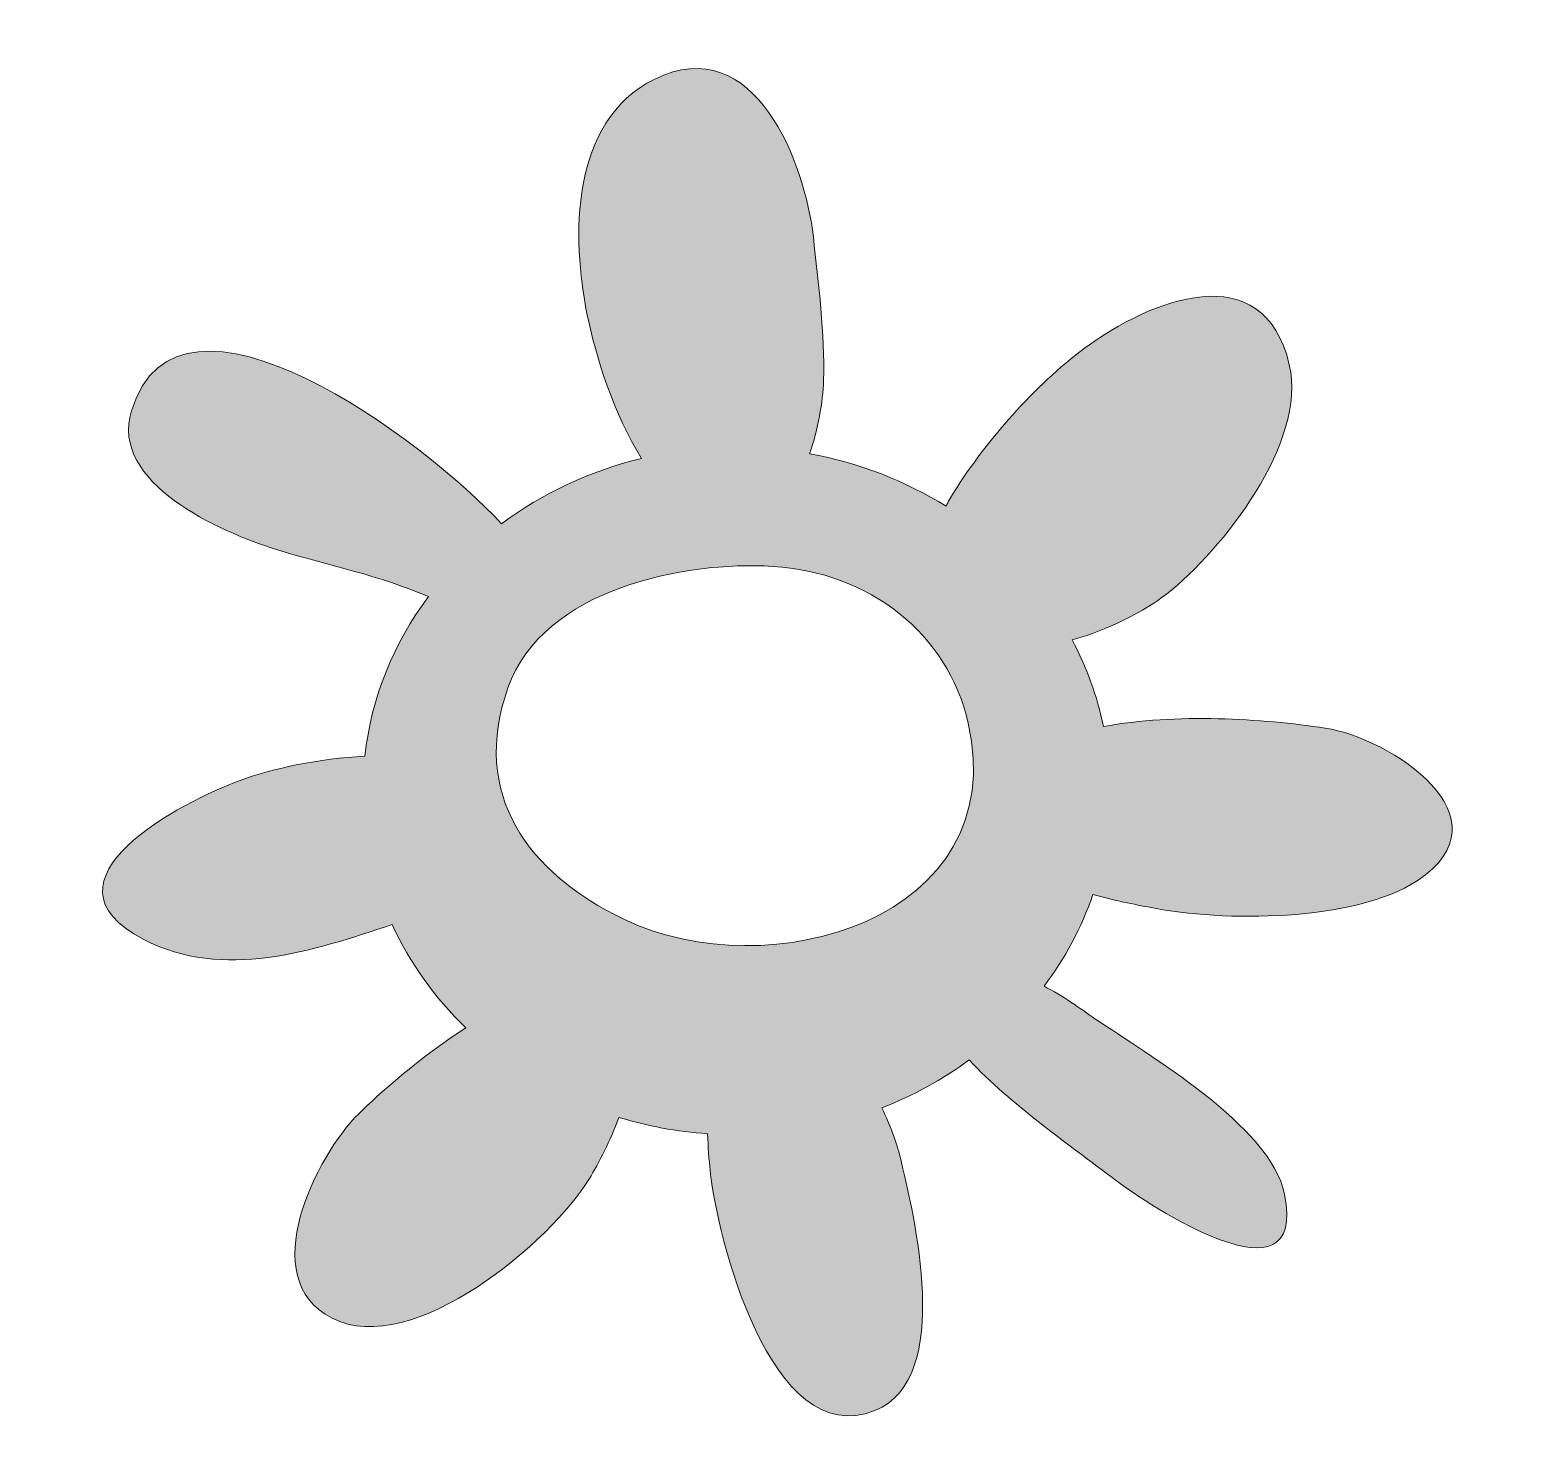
# Model space of a CAD drawing. Header units: inches. Extents: x -5 to 106, y -3 to 104.
import ezdxf

# ---------------------------------------------------------------- set-up
doc = ezdxf.new("R2010")
doc.units = ezdxf.units.IN
doc.header["$MEASUREMENT"] = 0
doc.layers.add('Layer 1', color=7, linetype='Continuous')

msp = doc.modelspace()

# ---------------------------------------------------------------- hatches: boundary and pattern name
at = {"layer": 'Layer 1', "true_color": 0xf9851c}
h = msp.add_hatch(color=30, dxfattribs=at)
h.dxf.hatch_style = 2
edge = h.paths.add_edge_path()
edge.add_spline(control_points=[(88.98, 16.68), (87.93, 21.84), (78.63, 27.21), (74.71, 29.89), (73.59, 30.66), (72.27, 31.63), (70.88, 32.33), (72.45, 34.43), (73.7, 36.75), (74.55, 39.23), (76.13, 38.8), (77.68, 38.49), (78.93, 38.25), (84.28, 37.19), (94.17, 37.13), (98.96, 40.27), (106.13, 44.97), (96.95, 51.03), (92.03, 51.76), (87.3, 52.47), (80.84, 52.89), (75.35, 51.87), (74.88, 54.17), (74.08, 56.35), (72.99, 58.39), (75.74, 59.16), (78.46, 60.57), (80.1, 61.85), (84.3, 65.15), (90.69, 73.25), (89.34, 79.1), (87.43, 87.42), (78.86, 84.02), (73.93, 80.34), (70.14, 77.53), (66.57, 73.44), (64.06, 69.47), (63.85, 69.15), (63.66, 68.8), (63.5, 68.45), (60.45, 70.35), (56.98, 71.72), (53.23, 72.4), (53.87, 74.25), (54.22, 76.26), (54.28, 77.95), (54.39, 81.41), (53.89, 85.24), (53.51, 88.73), (52.9, 94.21), (49.11, 104.32), (41.57, 100.6), (35.13, 97.43), (35.35, 88.54), (36.47, 82.96), (37.14, 79.63), (38.49, 75.4), (40.58, 72.05), (36.67, 71.11), (33.09, 69.41), (30.04, 67.13), (24.39, 73.31), (5.72, 87.28), (2.17, 75.63), (0.52, 70.21), (8.82, 66.54), (13.03, 65.22), (17.27, 63.91), (20.77, 63.28), (24.53, 61.65), (21.93, 58.16), (20.23, 54.07), (19.75, 49.64), (16.29, 49.47), (12.88, 48.74), (10.36, 47.82), (6.02, 46.25), (-5.48, 40.28), (3.1, 35.85), (9.12, 32.75), (15.75, 34.96), (21.8, 36.97), (23.13, 34.07), (25.03, 31.45), (27.35, 29.2), (23.88, 26.98), (20.68, 24.11), (19.31, 22.76), (16.09, 19.58), (11.42, 10.32), (17.28, 7.35), (23.4, 4.26), (33.81, 13.19), (36.65, 17.85), (37.35, 19), (38.24, 20.72), (38.87, 22.46), (40.99, 21.81), (43.23, 21.39), (45.55, 21.23), (45.58, 20.23), (45.66, 19.27), (45.74, 18.46), (46.24, 13.62), (50.25, -2.75), (58.15, 0.4), (64.12, 2.78), (61.06, 15.23), (60.04, 19.48), (59.79, 20.52), (59.31, 21.83), (58.66, 23.17), (61.04, 24.1), (63.25, 25.32), (65.24, 26.78), (68.4, 23.43), (72.59, 20.52), (76.24, 17.75), (78.72, 15.87), (90.76, 7.93), (88.98, 16.68)], knot_values=[0, 0, 0, 0, 1, 1, 1, 2, 2, 2, 3, 3, 3, 4, 4, 4, 5, 5, 5, 6, 6, 6, 7, 7, 7, 8, 8, 8, 9, 9, 9, 10, 10, 10, 11, 11, 11, 12, 12, 12, 13, 13, 13, 14, 14, 14, 15, 15, 15, 16, 16, 16, 17, 17, 17, 18, 18, 18, 19, 19, 19, 20, 20, 20, 21, 21, 21, 22, 22, 22, 23, 23, 23, 24, 24, 24, 25, 25, 25, 26, 26, 26, 27, 27, 27, 28, 28, 28, 29, 29, 29, 30, 30, 30, 31, 31, 31, 32, 32, 32, 33, 33, 33, 34, 34, 34, 35, 35, 35, 36, 36, 36, 37, 37, 37, 38, 38, 38, 39, 39, 39, 40, 40, 40, 40], degree=3, periodic=1)
edge = h.paths.add_edge_path()
edge.add_spline(control_points=[(39.25, 37.37), (32, 40.86), (27.68, 46.79), (30.52, 54.79), (33.18, 62.28), (43.85, 64.33), (50.45, 63.93), (57.7, 63.48), (63.64, 58.92), (65.17, 52.12), (68.48, 37.34), (50.13, 32.13), (39.25, 37.37)], knot_values=[0, 0, 0, 0, 1, 1, 1, 2, 2, 2, 3, 3, 3, 4, 4, 4, 4], degree=3, periodic=1)

# ---------------------------------------------------------------- linework, layer by layer
at = {"layer": 'Layer 1', "lineweight": 0}
for points, knots in [([(88.98, 16.68), (87.93, 21.84), (78.63, 27.21), (74.71, 29.89), (73.59, 30.66), (72.27, 31.63), (70.88, 32.33), (72.45, 34.43), (73.7, 36.75), (74.55, 39.23), (76.13, 38.8), (77.68, 38.49), (78.93, 38.25), (84.28, 37.19), (94.17, 37.13), (98.96, 40.27), (106.13, 44.97), (96.95, 51.03), (92.03, 51.76), (87.3, 52.47), (80.84, 52.89), (75.35, 51.87), (74.88, 54.17), (74.08, 56.35), (72.99, 58.39), (75.74, 59.16), (78.46, 60.57), (80.1, 61.85), (84.3, 65.15), (90.69, 73.25), (89.34, 79.1), (87.43, 87.42), (78.86, 84.02), (73.93, 80.34), (70.14, 77.53), (66.57, 73.44), (64.06, 69.47), (63.85, 69.15), (63.66, 68.8), (63.5, 68.45), (60.45, 70.35), (56.98, 71.72), (53.23, 72.4), (53.87, 74.25), (54.22, 76.26), (54.28, 77.95), (54.39, 81.41), (53.89, 85.24), (53.51, 88.73), (52.9, 94.21), (49.11, 104.32), (41.57, 100.6), (35.13, 97.43), (35.35, 88.54), (36.47, 82.96), (37.14, 79.63), (38.49, 75.4), (40.58, 72.05), (36.67, 71.11), (33.09, 69.41), (30.04, 67.13), (24.39, 73.31), (5.72, 87.28), (2.17, 75.63), (0.52, 70.21), (8.82, 66.54), (13.03, 65.22), (17.27, 63.91), (20.77, 63.28), (24.53, 61.65), (21.93, 58.16), (20.23, 54.07), (19.75, 49.64), (16.29, 49.47), (12.88, 48.74), (10.36, 47.82), (6.02, 46.25), (-5.48, 40.28), (3.1, 35.85), (9.12, 32.75), (15.75, 34.96), (21.8, 36.97), (23.13, 34.07), (25.03, 31.45), (27.35, 29.2), (23.88, 26.98), (20.68, 24.11), (19.31, 22.76), (16.09, 19.58), (11.42, 10.32), (17.28, 7.35), (23.4, 4.26), (33.81, 13.19), (36.65, 17.85), (37.35, 19), (38.24, 20.72), (38.87, 22.46), (40.99, 21.81), (43.23, 21.39), (45.55, 21.23), (45.58, 20.23), (45.66, 19.27), (45.74, 18.46), (46.24, 13.62), (50.25, -2.75), (58.15, 0.4), (64.12, 2.78), (61.06, 15.23), (60.04, 19.48), (59.79, 20.52), (59.31, 21.83), (58.66, 23.17), (61.04, 24.1), (63.25, 25.32), (65.24, 26.78), (68.4, 23.43), (72.59, 20.52), (76.24, 17.75), (78.72, 15.87), (90.76, 7.93), (88.98, 16.68)], [0, 0, 0, 0, 1, 1, 1, 2, 2, 2, 3, 3, 3, 4, 4, 4, 5, 5, 5, 6, 6, 6, 7, 7, 7, 8, 8, 8, 9, 9, 9, 10, 10, 10, 11, 11, 11, 12, 12, 12, 13, 13, 13, 14, 14, 14, 15, 15, 15, 16, 16, 16, 17, 17, 17, 18, 18, 18, 19, 19, 19, 20, 20, 20, 21, 21, 21, 22, 22, 22, 23, 23, 23, 24, 24, 24, 25, 25, 25, 26, 26, 26, 27, 27, 27, 28, 28, 28, 29, 29, 29, 30, 30, 30, 31, 31, 31, 32, 32, 32, 33, 33, 33, 34, 34, 34, 35, 35, 35, 36, 36, 36, 37, 37, 37, 38, 38, 38, 39, 39, 39, 40, 40, 40, 40]), ([(39.25, 37.37), (32, 40.86), (27.68, 46.79), (30.52, 54.79), (33.18, 62.28), (43.85, 64.33), (50.45, 63.93), (57.7, 63.48), (63.64, 58.92), (65.17, 52.12), (68.48, 37.34), (50.13, 32.13), (39.25, 37.37)], [0, 0, 0, 0, 1, 1, 1, 2, 2, 2, 3, 3, 3, 4, 4, 4, 4])]:
    msp.add_open_spline(points, degree=3, knots=knots, dxfattribs=at)

doc.saveas('drawing.dxf')
